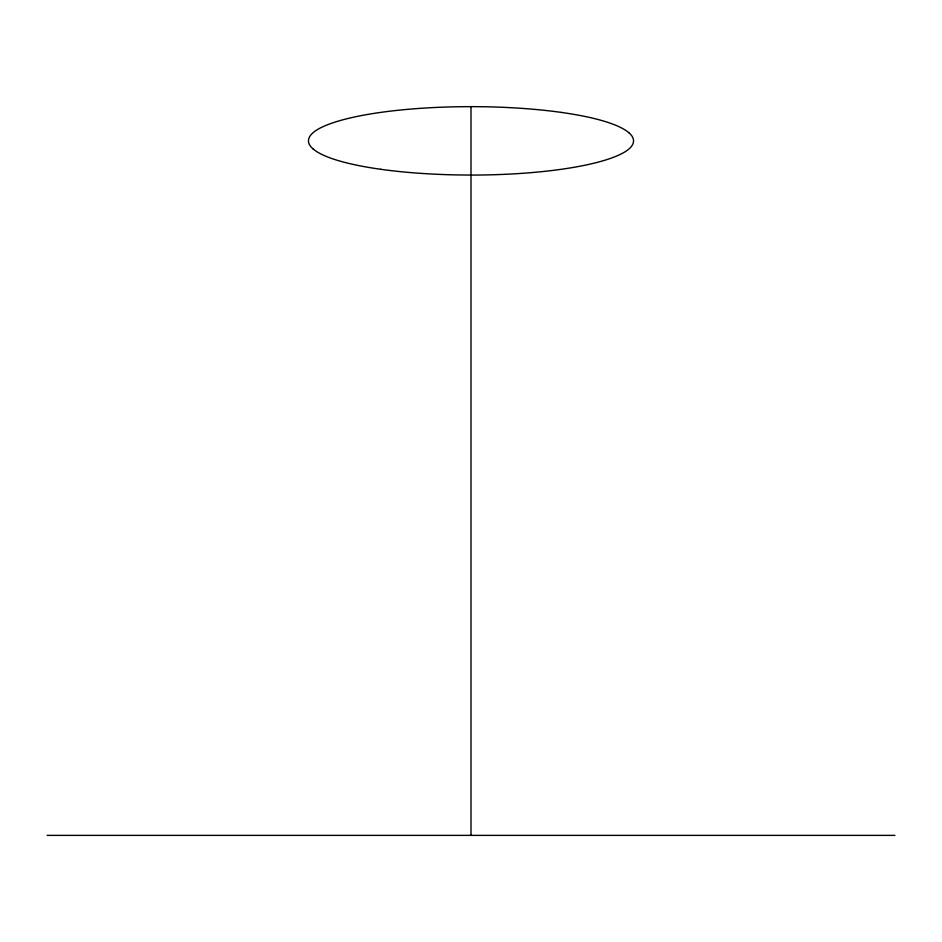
<?xml version="1.0" encoding="UTF-8"?>
<svg xmlns="http://www.w3.org/2000/svg" width="942" height="942" viewBox="0 0 942 942"><rect width="100%" height="100%" fill="white"/><g stroke="black" fill="none" stroke-linecap="round" stroke-linejoin="round"><path stroke-width="1.41" d="M47.1 835.377L894.9 835.377M471 835.377L471 106.623L483.764 106.74A164.756 34.666 0 0 1 561.326 112.404M380.674 169.289A164.756 34.666 0 0 0 458.248 174.941L471 175.071A161.93 34.077 0 0 0 571.806 167.676A164.403 34.595 0 0 0 621.449 153.805A157.667 33.17 0 0 0 627.725 149.978A163.884 34.477 0 0 0 628.856 132.704M380.709 169.277A161.459 33.971 0 0 1 313.191 148.989M313.144 148.989A163.884 34.477 0 0 1 314.298 131.703A157.667 33.17 0 0 1 320.504 127.888A164.403 34.595 0 0 1 370.171 114.006A161.93 34.077 0 0 1 471 106.658M561.291 112.416A161.459 33.971 0 0 1 628.809 132.704"/></g></svg>
